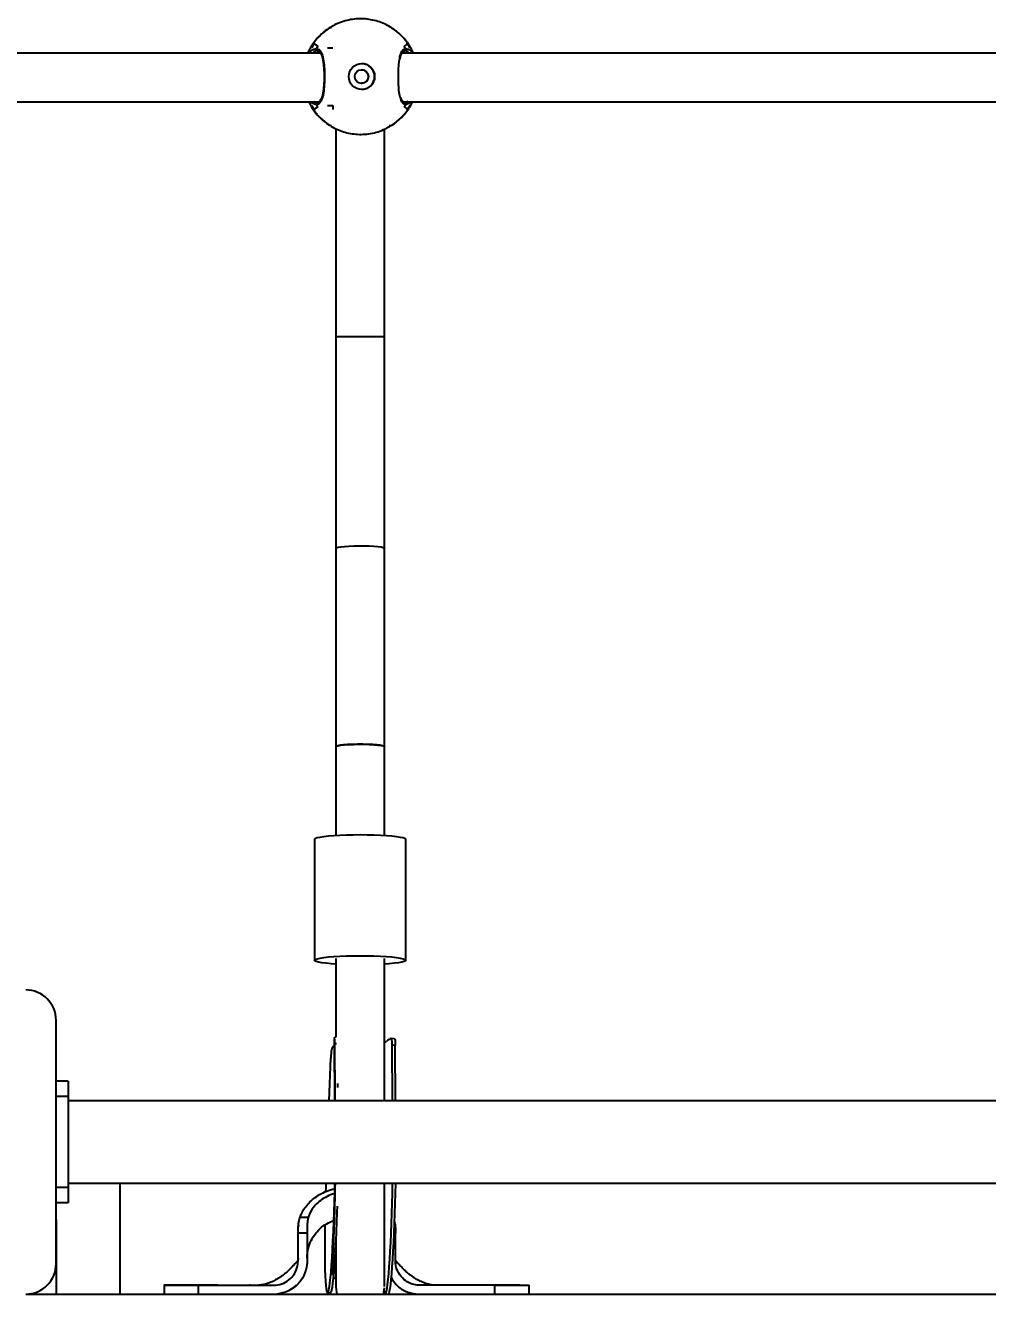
# Model space of a CAD drawing. Header units: millimetres. Extents: x -3365 to 2979, y -3775 to 2808.
# Drawn here: x 218.9 to 535.1, y -1146.7 to -724.7 of the extents above; entities that cross this region are included whole.
import ezdxf

# ---------------------------------------------------------------- set-up
doc = ezdxf.new("R2010")
doc.units = ezdxf.units.MM
for name, color, linetype in [('DIKOM_ОБЪЕКТ', 7, 'Continuous'), ('DIKOM_РАЗМЕР_ЗОНА', 7, 'Continuous'), ('DIKOM_РАЗМЕР_ОБЪЕКТА', 7, 'Continuous')]:
    doc.layers.add(name, color=color, linetype=linetype)
doc.styles.add('style1', font='arial.ttf', dxfattribs={"width": 0.8})
doc.dimstyles.new('1-50', dxfattribs={"dimtxt": 300, "dimasz": 200, "dimexe": 100, "dimexo": 0, "dimgap": 100, "dimtad": 1, "dimdec": 0, "dimtxsty": 'style1', "dimcen": 0, "dimclrd": 7, "dimclre": 7, "dimadec": 1, "dimazin": 2, "dimtfac": 1, "dimtdec": 0, "dimtmove": 0, "dimatfit": 3, "dimfxl": 0, "dimlwd": 25, "dimlwe": 18, "dimarcsym": 0})

# ---------------------------------------------------------------- blocks, each defined once
blk = doc.blocks.new('*D10')
at = {"layer": 'Defpoints', "color": 0, "transparency": 16777216}
for p in [(-921.14, 1308.33), (-1680.72, -1441.67), (325.78, -1441.67)]:
    blk.add_point(p, dxfattribs=at)
at = {"layer": 'DIKOM_РАЗМЕР_ОБЪЕКТА', "color": 7, "lineweight": 18, "transparency": 16777216}
for p, q in [((-921.14, 1308.33), (-1780.72, 1308.33)), ((325.78, -1441.67), (-1780.72, -1441.67))]:
    blk.add_line(p, q, dxfattribs=at)
at = {"layer": 'DIKOM_РАЗМЕР_ОБЪЕКТА', "color": 7, "lineweight": 25, "transparency": 16777216}
blk.add_line((-1680.72, 1108.33), (-1680.72, -1241.67), dxfattribs=at)
at = {"layer": 'DIKOM_РАЗМЕР_ОБЪЕКТА', "color": 7, "transparency": 16777216}
for points in [[(-1714.05, 1108.33), (-1647.38, 1108.33), (-1680.72, 1308.33)], [(-1714.05, -1241.67), (-1647.38, -1241.67), (-1680.72, -1441.67)]]:
    blk.add_solid(points, dxfattribs=at)
at = {"layer": 'DIKOM_РАЗМЕР_ОБЪЕКТА', "color": 0, "transparency": 16777216, "insert": (-1933.89, 16.54), "char_height": 300, "attachment_point": 5, "rotation": 90, "style": 'style1'}
blk.add_mtext('2750', dxfattribs=at)
blk = doc.blocks.new('*D11')
at = {"layer": 'Defpoints', "color": 0, "transparency": 16777216}
for p in [(-2621.14, -852.95), (2978.86, -852.95), (2978.86, -3675.5)]:
    blk.add_point(p, dxfattribs=at)
at = {"layer": 'DIKOM_РАЗМЕР_ЗОНА', "color": 7, "lineweight": 18, "transparency": 16777216}
for p, q in [((-2621.14, -852.95), (-2621.14, -3775.5)), ((2978.86, -852.95), (2978.86, -3775.5))]:
    blk.add_line(p, q, dxfattribs=at)
at = {"layer": 'DIKOM_РАЗМЕР_ЗОНА', "color": 7, "lineweight": 25, "transparency": 16777216}
blk.add_line((-2421.14, -3675.5), (2778.86, -3675.5), dxfattribs=at)
at = {"layer": 'DIKOM_РАЗМЕР_ЗОНА', "color": 7, "transparency": 16777216}
for points in [[(-2421.14, -3642.17), (-2421.14, -3708.83), (-2621.14, -3675.5)], [(2778.86, -3642.17), (2778.86, -3708.83), (2978.86, -3675.5)]]:
    blk.add_solid(points, dxfattribs=at)
at = {"layer": 'DIKOM_РАЗМЕР_ЗОНА', "color": 0, "transparency": 16777216, "insert": (368.05, -3422.33), "char_height": 300, "attachment_point": 5, "style": 'style1'}
blk.add_mtext('5600', dxfattribs=at)
blk = doc.blocks.new('*D12')
at = {"layer": 'Defpoints', "color": 0, "transparency": 16777216}
for p in [(-2915.08, 2808.33), (772.79, 2808.33), (178.86, -2941.67)]:
    blk.add_point(p, dxfattribs=at)
at = {"layer": 'DIKOM_РАЗМЕР_ЗОНА', "color": 7, "lineweight": 18, "transparency": 16777216}
for p, q in [((772.79, 2808.33), (-3015.08, 2808.33)), ((178.86, -2941.67), (-3015.08, -2941.67))]:
    blk.add_line(p, q, dxfattribs=at)
at = {"layer": 'DIKOM_РАЗМЕР_ЗОНА', "color": 7, "lineweight": 25, "transparency": 16777216}
blk.add_line((-2915.08, -2741.67), (-2915.08, 2608.33), dxfattribs=at)
at = {"layer": 'DIKOM_РАЗМЕР_ЗОНА', "color": 7, "transparency": 16777216}
for points in [[(-2948.41, 2608.33), (-2881.74, 2608.33), (-2915.08, 2808.33)], [(-2948.41, -2741.67), (-2881.74, -2741.67), (-2915.08, -2941.67)]]:
    blk.add_solid(points, dxfattribs=at)
at = {"layer": 'DIKOM_РАЗМЕР_ЗОНА', "color": 0, "transparency": 16777216, "insert": (-3168.25, 58.33), "char_height": 300, "attachment_point": 5, "rotation": 90, "style": 'style1'}
blk.add_mtext('5750', dxfattribs=at)

msp = doc.modelspace()

# ---------------------------------------------------------------- linework, layer by layer
at = {"layer": 'DIKOM_ОБЪЕКТ'}
for p, q in [((318.75, -725.39), (319.43, -725.31)), ((339.2, -725.39), (339.25, -725.39)), ((339.25, -725.39), (339.25, -725.53)), ((315.84, -733.7), (42.58, -733.7)), ((313.56, -732.38), (314.48, -732.14)), ((314.75, -732.92), (314.87, -732.91)), ((318.07, -731.89), (319.92, -731.89)), ((615.84, -733.7), (342.58, -733.7)), ((343.44, -732.92), (343.52, -732.91)), ((343.83, -732.14), (344.69, -732.41)), ((345.01, -731.2), (345.08, -731.55)), ((43.07, -749.7), (315.3, -749.7)), ((313.88, -749.56), (314.68, -749.86)), ((314.87, -749.87), (314.69, -749.85)), ((318.07, -750.89), (319.92, -750.89)), ((319.92, -750.89), (319.92, -752.26)), ((343.07, -749.7), (615.3, -749.7)), ((343.55, -749.83), (344.62, -749.49)), ((344.78, -750.29), (343.83, -750.63)), ((315, -754.19), (315.26, -754.47)), ((345.08, -751.23), (345.01, -751.57)), ((318.75, -757.39), (319.43, -757.47)), ((320.86, -758.53), (320.86, -826.79)), ((336.86, -826.79), (336.86, -758.64)), ((338.43, -757.47), (339.25, -757.39)), ((339.25, -757.39), (339.25, -757.24)), ((320.86, -826.79), (320.86, -896.44)), ((320.86, -826.79), (336.86, -826.79)), ((336.86, -896.44), (336.86, -826.79)), ((320.86, -896.44), (320.86, -961.7)), ((336.86, -961.7), (336.86, -896.44)), ((320.86, -961.7), (320.86, -990.84)), ((336.86, -990.84), (336.86, -961.7)), ((313.86, -992.1), (313.86, -1031.91)), ((343.86, -1031.91), (343.86, -992.1)), ((320.86, -1031.3), (320.86, -1057.18)), ((336.86, -1078.17), (336.86, -1031.3)), ((228.86, -1131.67), (228.86, -1051.67)), ((320.39, -1057.9), (320.47, -1078.17)), ((320.86, -1057.18), (320.53, -1057.18)), ((336.86, -1059.02), (337.51, -1058.58)), ((340.01, -1057.7), (338.98, -1057.67)), ((320.4, -1060.22), (320.35, -1060.22)), ((320.49, -1078.17), (320.41, -1059.34)), ((321.06, -1059.36), (320.41, -1059.34)), ((339.46, -1078.17), (339.38, -1059.85)), ((340.38, -1059.88), (339.38, -1059.85)), ((340.46, -1078.17), (340.38, -1059.88)), ((318.68, -1078.17), (319.21, -1064.07)), ((232.86, -1071.67), (228.86, -1071.67)), ((232.86, -1071.67), (232.86, -1076.67)), ((321.47, -1073.69), (321.46, -1072.42)), ((232.86, -1076.67), (228.86, -1076.67)), ((232.86, -1076.67), (232.86, -1106.67)), ((1224.86, -1078.17), (232.86, -1078.17)), ((232.86, -1105.17), (1224.86, -1105.17)), ((249.86, -1105.17), (249.86, -1141.67)), ((336.86, -1139.15), (336.86, -1105.17)), ((232.86, -1106.67), (228.86, -1106.67)), ((232.86, -1106.67), (232.86, -1111.67)), ((232.86, -1111.67), (228.86, -1111.67)), ((228.86, -1117.18), (228.86, -1141.67)), ((309.1, -1116.38), (311.82, -1116.38)), ((311.44, -1121.59), (308.44, -1121.59)), ((308.44, -1129.73), (308.44, -1121.59)), ((308.53, -1118.96), (308.5, -1119.66)), ((311.44, -1121.59), (311.44, -1129.73)), ((340.44, -1121.59), (339.92, -1121.59)), ((340.4, -1120.08), (340.35, -1119.38)), ((340.4, -1120.1), (340.39, -1119.38)), ((340.44, -1129.73), (340.44, -1121.59)), ((320.86, -1123.08), (320.86, -1139.25)), ((308.44, -1130.73), (308.44, -1129.73)), ((311.44, -1129.73), (311.44, -1130.73)), ((340.44, -1130.73), (340.44, -1129.73)), ((264.44, -1138.73), (264.44, -1141.67)), ((269.71, -1138.73), (264.45, -1138.73)), ((272.93, -1138.73), (271.66, -1138.73)), ((275.72, -1141.67), (275.72, -1138.73)), ((275.72, -1138.73), (300.44, -1138.73)), ((305.41, -1140.48), (307.17, -1139.43)), ((307.05, -1139.52), (307.87, -1138.77)), ((373.15, -1138.73), (348.45, -1138.73)), ((373.15, -1141.67), (373.15, -1138.73)), ((377.3, -1138.73), (384.41, -1138.73)), ((384.44, -1141.67), (384.44, -1138.73)), ((218.86, -1141.67), (1238.86, -1141.67)), ((318.1, -1141.24), (319.09, -1141.27))]:
    msp.add_line(p, q, dxfattribs=at)
at = {"layer": 'DIKOM_ОБЪЕКТ', "flags": 128}
for points in [[(320.86, -896.44), (321.04, -896.27), (321.6, -896.11), (322.49, -895.96), (323.68, -895.83), (325.11, -895.74), (326.72, -895.67), (328.42, -895.65), (330.15, -895.65), (331.82, -895.7), (333.35, -895.78), (334.66, -895.89), (335.71, -896.03), (336.44, -896.19), (336.81, -896.35), (336.86, -896.44)], [(336.86, -961.7), (336.75, -961.57), (336.29, -961.41), (335.48, -961.25), (334.36, -961.12), (332.98, -961.02), (331.41, -960.95), (329.72, -960.91), (327.99, -960.91), (326.3, -960.95), (324.73, -961.02), (323.35, -961.12), (322.23, -961.25), (321.42, -961.41), (320.96, -961.57), (320.86, -961.7)], [(320.86, -961.7), (321.04, -961.53), (321.6, -961.37), (322.49, -961.22), (323.68, -961.09), (325.11, -961), (326.72, -960.93), (328.42, -960.91), (330.15, -960.91), (331.82, -960.96), (333.35, -961.04), (334.66, -961.15), (335.71, -961.29), (336.44, -961.45), (336.81, -961.61), (336.86, -961.7)], [(313.86, -992.1), (313.87, -992.05), (314.13, -991.82), (314.74, -991.6), (315.68, -991.39), (316.93, -991.2), (318.45, -991.03), (320.23, -990.88), (322.2, -990.77), (324.33, -990.68), (326.57, -990.63), (328.86, -990.61)], [(328.86, -990.61), (331.15, -990.63), (333.38, -990.68), (335.51, -990.77), (337.49, -990.88), (339.26, -991.03), (340.79, -991.2), (342.03, -991.39), (342.97, -991.6), (343.58, -991.82), (343.85, -992.05), (343.86, -992.1)], [(320.86, -1033.17), (319.31, -1033.06), (317.66, -1032.9), (316.27, -1032.72), (315.17, -1032.52), (314.39, -1032.3), (313.96, -1032.08), (313.87, -1031.85), (314.13, -1031.62), (314.74, -1031.4), (315.68, -1031.19), (316.93, -1031), (318.45, -1030.83), (320.23, -1030.69), (322.2, -1030.57), (324.33, -1030.48), (326.57, -1030.43), (328.86, -1030.41)], [(328.86, -1030.41), (331.15, -1030.43), (333.38, -1030.48), (335.51, -1030.57), (337.49, -1030.69), (339.26, -1030.83), (340.79, -1031), (342.03, -1031.19), (342.97, -1031.4), (343.58, -1031.62), (343.85, -1031.85), (343.76, -1032.08), (343.32, -1032.3), (342.54, -1032.52), (341.45, -1032.72), (340.05, -1032.9), (338.4, -1033.06), (336.86, -1033.17)], [(320.44, -1105.17), (320.38, -1108.05), (320.29, -1111.37), (320.19, -1114.68), (320.08, -1117.93), (319.95, -1121.1), (319.8, -1124.15), (319.65, -1127.03), (319.49, -1129.73), (319.33, -1132.19), (319.16, -1134.41), (318.98, -1136.35), (318.81, -1137.99), (318.64, -1139.31), (318.47, -1140.3), (318.3, -1140.94), (318.14, -1141.23), (318, -1141.16), (317.86, -1140.74), (317.73, -1139.96), (317.62, -1138.85), (317.53, -1137.41), (317.44, -1135.65), (317.38, -1133.61), (317.34, -1131.29), (317.31, -1128.74), (317.3, -1125.97), (317.31, -1123.02), (317.34, -1119.92), (317.35, -1118.92)], [(317.59, -1107.95), (317.63, -1106.8), (317.68, -1105.17)], [(339.43, -1105.17), (339.42, -1105.26), (339.35, -1108.55), (339.27, -1111.88), (339.17, -1115.18), (339.05, -1118.44), (338.92, -1121.61), (338.78, -1124.66), (338.63, -1127.54), (338.47, -1130.23), (338.3, -1132.7), (338.13, -1134.92), (337.96, -1136.86), (337.78, -1138.5), (337.61, -1139.82), (337.44, -1140.8), (337.28, -1141.45), (337.18, -1141.67)], [(340.42, -1105.17), (340.42, -1105.29), (340.35, -1108.58), (340.27, -1111.9), (340.16, -1115.21), (340.05, -1118.47), (339.92, -1121.64), (339.78, -1124.68), (339.63, -1127.57), (339.47, -1130.26), (339.3, -1132.73), (339.13, -1134.95), (338.95, -1136.89), (338.78, -1138.52), (338.61, -1139.84), (338.44, -1140.83), (338.27, -1141.47), (338.19, -1141.67)], [(321.25, -1112.74), (321.19, -1114.7), (321.07, -1117.96), (320.94, -1121.13), (320.8, -1124.17), (320.65, -1127.06), (320.49, -1129.75), (320.33, -1132.22), (320.15, -1134.44), (319.98, -1136.38), (319.81, -1138.02), (319.63, -1139.34), (319.46, -1140.32), (319.3, -1140.96), (319.14, -1141.25), (319.09, -1141.27)], [(320.86, -1139.25), (321.06, -1141.03), (321.23, -1141.67)], [(336.48, -1141.67), (336.66, -1141.03), (336.85, -1139.63)]]:
    msp.add_lwpolyline(points, dxfattribs=at)
at = {"layer": 'DIKOM_ОБЪЕКТ'}
for centre, radius in [((329.36, -741.39), 4.25), ((329.32, -741.39), 2.25)]:
    msp.add_circle(centre, radius, dxfattribs=at)
for centre, radius, start, end in [((329, -741.39), 19, 122.653, 147.353), ((329, -741.39), 19, 32.6448, 57.3481), ((329.04, -741.37), 18.64, 144.3872, 149.4331), ((329.04, -741.31), 17.2, 144.953, 147.804), ((329.27, -741.31), 17.2, 32.196, 35.047), ((329.02, -741.42), 18.73, 30.5793, 35.6004), ((329.36, -741.39), 4.25, 359.996, 89.9984), ((329.36, -741.39), 4.25, 270.0035, 0.0022), ((329.03, -741.42), 18.62, 210.5639, 215.6146), ((329.05, -741.46), 17.22, 212.1974, 215.0456), ((329.25, -741.46), 17.22, 324.9544, 327.8026), ((329.03, -741.37), 18.72, 324.3978, 329.4237), ((329, -741.39), 19, 212.6459, 237.3482), ((329, -741.39), 19, 302.6508, 327.3563), ((218.86, -1051.67), 10, 0, 90), ((218.86, -1131.67), 10, 270, 0), ((339.52, -1140.53), 2.8, 182.5864, 204.0251)]:
    msp.add_arc(centre, radius, start, end, dxfattribs=at)
for points, knots in [([(318.7, -725.45), (318.57, -725.52), (317.79, -725.98), (316.48, -727.05), (314.84, -728.64), (313.43, -730.43), (312.35, -732.12), (311.85, -733.25), (311.65, -733.7)], [0, 0, 0, 0, 0.038966, 0.248133, 0.45637, 0.66308, 0.86703, 1, 1, 1, 1]), ([(338.82, -725.12), (338.16, -724.76), (336.83, -724.01), (334.65, -723.2), (332.36, -722.64), (329.97, -722.36), (327.53, -722.39), (325.07, -722.74), (322.64, -723.43), (320.52, -724.31), (319.29, -725.08), (318.79, -725.39)], [0, 0, 0, 0, 0.107116, 0.217063, 0.32883, 0.442381, 0.557759, 0.675055, 0.794454, 0.916227, 1, 1, 1, 1]), ([(339.27, -725.43), (339.13, -725.32), (338.99, -725.21), (338.83, -725.13), (338.82, -725.12)], [0, 0, 0, 0, 0.963391, 1, 1, 1, 1]), ([(345.03, -731.19), (345.01, -731.16), (344.65, -730.53), (343.77, -729.39), (342.34, -727.8), (340.84, -726.46), (339.75, -725.74), (339.27, -725.43)], [0, 0, 0, 0, 0.012217, 0.264705, 0.524837, 0.791496, 1, 1, 1, 1]), ([(312.07, -733.7), (312.5, -733.15), (312.99, -732.51), (313.49, -732.4), (313.56, -732.38)], [0, 0, 0, 0, 0.858413, 1, 1, 1, 1]), ([(314.77, -732.94), (314.44, -732.94), (313.91, -732.94), (313.38, -733.5), (313.19, -733.7)], [0, 0, 0, 0, 0.633446, 1, 1, 1, 1]), ([(313.89, -730.51), (313.98, -730.67), (314.17, -730.98), (314.69, -731.28), (314.95, -731.43)], [0, 0, 0, 0, 0.49657, 1, 1, 1, 1]), ([(314.95, -731.43), (314.69, -731.28), (314.17, -730.98), (313.98, -730.67), (313.89, -730.51)], [0, 0, 0, 0, 0.496485, 1, 1, 1, 1]), ([(314.95, -732.9), (314.89, -732.9), (314.76, -732.88), (314.59, -732.78), (314.46, -732.64), (314.4, -732.47), (314.4, -732.31), (314.44, -732.2), (314.47, -732.15), (314.48, -732.14)], [0, 0, 0, 0, 0.177618, 0.355405, 0.528409, 0.689325, 0.838867, 0.983051, 1, 1, 1, 1]), ([(314.48, -732.14), (314.45, -732.19), (314.41, -732.28), (314.4, -732.45), (314.44, -732.6), (314.54, -732.74), (314.68, -732.84), (314.82, -732.9), (314.92, -732.9), (314.95, -732.9)], [0, 0, 0, 0, 0.145313, 0.290784, 0.434636, 0.582116, 0.738576, 0.906186, 1, 1, 1, 1]), ([(314.48, -732.14), (314.86, -732.27), (315.66, -732.55), (316.49, -734.29), (316.91, -736.55), (317.12, -739.12), (317.17, -741.88), (317.05, -744.93), (316.71, -747.57), (316.07, -749.52), (315.27, -750.46), (314.68, -750.59), (314.48, -750.63)], [0, 0, 0, 0, 0.111433, 0.22936, 0.339014, 0.410112, 0.516712, 0.623258, 0.729395, 0.834804, 0.941415, 1, 1, 1, 1]), ([(314.96, -732.94), (315.02, -732.95), (315.22, -732.98), (315.54, -733.24), (315.94, -733.8), (316.3, -734.64), (316.58, -735.75), (316.79, -737.08), (316.92, -738.56), (316.99, -739.87), (316.99, -740.66), (316.99, -740.92)], [0, 0, 0, 0, 0.05631, 0.183683, 0.303649, 0.431188, 0.558268, 0.683795, 0.812725, 0.940872, 1, 1, 1, 1]), ([(341.85, -735.45), (341.88, -735.22), (342.03, -734.17), (342.56, -732.95), (343.26, -732.24), (343.72, -732.16), (343.83, -732.14)], [0, 0, 0, 0, 0.102765, 0.48751, 0.879934, 1, 1, 1, 1]), ([(341.96, -735.65), (342.01, -735.42), (342.12, -734.79), (342.39, -734.01), (342.74, -733.35), (343.12, -733), (343.33, -732.87), (343.47, -732.9), (343.48, -732.9)], [0, 0, 0, 0, 0.124989, 0.336787, 0.54921, 0.760545, 0.983633, 1, 1, 1, 1]), ([(344.25, -730.51), (344.18, -730.67), (344.05, -730.98), (343.58, -731.28), (343.35, -731.43)], [0, 0, 0, 0, 0.49657, 1, 1, 1, 1]), ([(344.25, -730.51), (344.18, -730.67), (344.05, -730.98), (343.58, -731.28), (343.35, -731.43)], [0, 0, 0, 0, 0.49657, 1, 1, 1, 1]), ([(343.83, -732.14), (343.85, -732.19), (343.9, -732.28), (343.9, -732.45), (343.86, -732.6), (343.77, -732.74), (343.63, -732.84), (343.48, -732.9), (343.39, -732.9), (343.35, -732.9)], [0, 0, 0, 0, 0.145308, 0.29078, 0.434657, 0.582131, 0.738586, 0.906189, 1, 1, 1, 1]), ([(343.48, -732.88), (343.5, -732.88), (343.59, -732.87), (343.72, -732.78), (343.84, -732.64), (343.9, -732.47), (343.9, -732.31), (343.86, -732.2), (343.83, -732.15), (343.83, -732.14)], [0, 0, 0, 0, 0.067159, 0.268825, 0.465066, 0.647597, 0.817224, 0.980775, 1, 1, 1, 1]), ([(344.99, -733.7), (344.83, -733.52), (344.36, -732.95), (343.88, -732.95), (343.56, -732.96)], [0, 0, 0, 0, 0.319412, 1, 1, 1, 1]), ([(344.69, -732.41), (344.78, -732.43), (345.22, -732.53), (345.66, -733.18), (346.01, -733.7)], [0, 0, 0, 0, 0.199292, 1, 1, 1, 1]), ([(346.35, -733.7), (346.23, -733.41), (345.86, -732.54), (345.36, -731.73), (345.03, -731.19)], [0, 0, 0, 0, 0.331455, 1, 1, 1, 1]), ([(342.2, -748.6), (342.09, -748.34), (341.76, -747.52), (341.57, -745.55), (341.43, -742.94), (341.42, -740.17), (341.52, -737.39), (341.76, -736.03), (341.85, -735.45)], [0, 0, 0, 0, 0.095458, 0.303919, 0.44056, 0.645592, 0.850387, 1, 1, 1, 1]), ([(316.99, -740.92), (317, -741.21), (317.01, -742.06), (316.96, -743.45), (316.86, -745.01), (316.69, -746.43), (316.44, -747.65), (316.12, -748.62), (315.73, -749.32), (315.31, -749.73), (315.04, -749.89), (314.87, -749.87), (314.85, -749.87)], [0, 0, 0, 0, 0.063289, 0.18036, 0.296846, 0.412181, 0.527056, 0.639979, 0.752368, 0.864575, 0.982618, 1, 1, 1, 1]), ([(329.27, -739.15), (329.48, -739.16), (329.94, -739.19), (330.59, -739.52), (331.13, -740.04), (331.46, -740.7), (331.5, -741.17), (331.52, -741.39)], [0, 0, 0, 0, 0.181206, 0.388199, 0.601211, 0.8186, 1, 1, 1, 1]), ([(331.52, -741.39), (331.5, -741.64), (331.45, -742.13), (331.08, -742.8), (330.52, -743.31), (329.88, -743.61), (329.44, -743.61), (329.27, -743.61)], [0, 0, 0, 0, 0.209719, 0.419257, 0.633152, 0.850556, 1, 1, 1, 1]), ([(311.93, -749.7), (311.96, -749.78), (312.26, -750.47), (313.02, -751.7), (313.9, -753), (314.51, -753.65), (314.65, -753.8)], [0, 0, 0, 0, 0.051908, 0.456617, 0.876773, 1, 1, 1, 1]), ([(313.36, -750.24), (313.24, -750.21), (313.01, -750.17), (312.79, -749.85), (312.68, -749.7)], [0, 0, 0, 0, 0.526158, 1, 1, 1, 1]), ([(314.48, -750.63), (314.43, -750.64), (314.08, -750.66), (313.7, -750.44), (313.36, -750.24)], [0, 0, 0, 0, 0.120954, 1, 1, 1, 1]), ([(314.48, -750.63), (314.45, -750.59), (314.41, -750.49), (314.4, -750.33), (314.44, -750.17), (314.54, -750.04), (314.68, -749.93), (314.82, -749.88), (314.92, -749.87), (314.95, -749.87)], [0, 0, 0, 0, 0.145338, 0.290781, 0.434634, 0.582135, 0.738579, 0.906188, 1, 1, 1, 1]), ([(314.81, -749.9), (314.8, -749.9), (314.71, -749.91), (314.59, -749.99), (314.46, -750.13), (314.4, -750.3), (314.4, -750.47), (314.44, -750.58), (314.47, -750.63), (314.48, -750.63)], [0, 0, 0, 0, 0.057058, 0.260891, 0.45928, 0.643785, 0.815217, 0.980567, 1, 1, 1, 1]), ([(343.83, -750.63), (343.77, -750.63), (343.31, -750.56), (342.66, -750.14), (342.32, -749), (342.2, -748.6)], [0, 0, 0, 0, 0.078538, 0.679046, 1, 1, 1, 1]), ([(343.32, -749.82), (343.26, -749.81), (343.09, -749.77), (342.78, -749.46), (342.47, -748.97), (342.32, -748.5), (342.26, -748.32)], [0, 0, 0, 0, 0.180994, 0.503842, 0.809034, 1, 1, 1, 1]), ([(343.35, -749.87), (343.37, -749.88), (343.43, -749.89), (343.5, -749.85), (343.55, -749.83)], [0, 0, 0, 0, 0.218334, 1, 1, 1, 1]), ([(343.35, -749.87), (343.42, -749.88), (343.55, -749.89), (343.72, -749.99), (343.84, -750.13), (343.9, -750.3), (343.9, -750.47), (343.86, -750.58), (343.83, -750.63), (343.83, -750.63)], [0, 0, 0, 0, 0.177614, 0.355386, 0.528411, 0.689328, 0.838842, 0.983051, 1, 1, 1, 1]), ([(343.83, -750.63), (343.85, -750.59), (343.9, -750.49), (343.9, -750.33), (343.86, -750.17), (343.77, -750.04), (343.63, -749.93), (343.48, -749.88), (343.39, -749.87), (343.35, -749.87)], [0, 0, 0, 0, 0.145333, 0.290777, 0.434654, 0.582151, 0.738588, 0.906192, 1, 1, 1, 1]), ([(345.49, -749.7), (345.36, -749.89), (345.12, -750.23), (344.89, -750.27), (344.78, -750.29)], [0, 0, 0, 0, 0.574344, 1, 1, 1, 1]), ([(345.01, -751.57), (345.26, -751.19), (345.66, -750.59), (345.95, -749.94), (346.05, -749.7)], [0, 0, 0, 0, 0.639495, 1, 1, 1, 1]), ([(314.95, -751.35), (314.69, -751.5), (314.17, -751.8), (313.98, -752.11), (313.89, -752.26)], [0, 0, 0, 0, 0.496485, 1, 1, 1, 1]), ([(313.89, -752.26), (313.98, -752.11), (314.17, -751.8), (314.69, -751.5), (314.95, -751.35)], [0, 0, 0, 0, 0.49657, 1, 1, 1, 1]), ([(315.26, -754.47), (315.39, -754.63), (316.02, -755.33), (317.19, -756.33), (318.29, -757.06), (318.79, -757.39)], [0, 0, 0, 0, 0.134307, 0.610919, 1, 1, 1, 1]), ([(339.27, -757.34), (339.41, -757.27), (340.2, -756.8), (341.26, -755.97), (342.08, -755.13), (342.37, -754.84)], [0, 0, 0, 0, 0.116097, 0.692543, 1, 1, 1, 1]), ([(342.37, -754.84), (342.63, -754.59), (343.43, -753.82), (344.32, -752.72), (344.86, -751.82), (345.01, -751.57)], [0, 0, 0, 0, 0.252587, 0.792674, 1, 1, 1, 1]), ([(343.35, -751.35), (343.58, -751.5), (344.05, -751.8), (344.18, -752.11), (344.25, -752.26)], [0, 0, 0, 0, 0.496486, 1, 1, 1, 1]), ([(343.35, -751.35), (343.58, -751.5), (344.05, -751.8), (344.18, -752.11), (344.25, -752.26)], [0, 0, 0, 0, 0.496486, 1, 1, 1, 1]), ([(319.18, -757.65), (319.84, -758.02), (321.17, -758.76), (323.35, -759.57), (325.64, -760.14), (328.03, -760.41), (330.47, -760.38), (332.93, -760.03), (335.36, -759.35), (337.5, -758.45), (338.75, -757.67), (339.27, -757.34)], [0, 0, 0, 0, 0.106722, 0.216264, 0.327613, 0.440751, 0.555703, 0.672567, 0.791519, 0.912849, 1, 1, 1, 1]), ([(320.41, -1059.34), (320.41, -1058.92), (320.4, -1058.06), (320.37, -1057.3), (320.48, -1057.23), (320.53, -1057.2)], [0, 0, 0, 0, 0.346211, 0.692518, 1, 1, 1, 1]), ([(339.38, -1059.85), (339.38, -1059.42), (339.37, -1058.56), (339.28, -1057.81), (339, -1057.59), (338.44, -1057.87), (337.82, -1058.33), (337.51, -1058.58)], [0, 0, 0, 0, 0.20318, 0.406428, 0.606936, 0.79753, 1, 1, 1, 1]), ([(340.01, -1057.7), (340.02, -1057.7), (340.18, -1057.62), (340.27, -1057.92), (340.38, -1058.61), (340.38, -1059.45), (340.38, -1059.88)], [0, 0, 0, 0, 0.005864, 0.331138, 0.660363, 1, 1, 1, 1]), ([(320.35, -1060.27), (320.26, -1060.25), (319.92, -1060.18), (319.6, -1060.56), (319.36, -1061.42), (319.26, -1062.64), (319.23, -1063.61), (319.21, -1064.07)], [0, 0, 0, 0, 0.079854, 0.322965, 0.553383, 0.788719, 1, 1, 1, 1]), ([(320.59, -1105.17), (320.59, -1105.54), (320.57, -1106.93), (320.52, -1109.37), (320.43, -1113.32), (320.29, -1117.94), (320.12, -1122.84), (319.96, -1126.9), (319.83, -1130.09), (319.74, -1132.47), (319.71, -1134.07), (319.69, -1135.09), (319.81, -1135.27), (319.86, -1135.35)], [0, 0, 0, 0, 0.027732, 0.10353, 0.176868, 0.315903, 0.444959, 0.563983, 0.672972, 0.771981, 0.861122, 0.940569, 1, 1, 1, 1]), ([(309.1, -1116.38), (309.27, -1115.95), (309.93, -1114.26), (311.46, -1112.11), (313.59, -1110.17), (315.58, -1108.82), (317.85, -1107.78), (319.56, -1107.17), (320.49, -1107.04), (320.56, -1107.03)], [0, 0, 0, 0, 0.091567, 0.354914, 0.503229, 0.651622, 0.818774, 0.985979, 1, 1, 1, 1]), ([(320.53, -1108.65), (320.47, -1108.66), (319.58, -1108.83), (317.98, -1109.52), (315.83, -1110.77), (313.73, -1112.64), (312.41, -1114.62), (311.93, -1116.05), (311.82, -1116.38)], [0, 0, 0, 0, 0.013989, 0.222136, 0.423928, 0.625476, 0.912127, 1, 1, 1, 1]), ([(308.44, -1120.51), (308.46, -1119.82), (308.51, -1118.41), (308.9, -1117.06), (309.1, -1116.38)], [0, 0, 0, 0, 0.492151, 1, 1, 1, 1]), ([(311.82, -1116.38), (311.8, -1116.46), (311.68, -1116.87), (311.46, -1117.92), (311.43, -1119.59), (311.43, -1120.92), (311.44, -1121.59)], [0, 0, 0, 0, 0.048368, 0.24213, 0.618943, 1, 1, 1, 1]), ([(311.44, -1129.8), (311.44, -1129.7), (311.44, -1129.53), (311.44, -1129.21), (311.48, -1128.52), (311.67, -1126.96), (312.34, -1124.69), (313.72, -1122.19), (315.57, -1120.09), (317.78, -1118.42), (319.47, -1117.75), (320.3, -1117.41)], [0, 0, 0, 0, 0.017839, 0.033074, 0.061171, 0.146187, 0.321066, 0.495146, 0.666543, 0.83498, 1, 1, 1, 1]), ([(340.08, -1117.61), (340.15, -1117.87), (340.41, -1118.8), (340.42, -1119.79), (340.44, -1120.51)], [0, 0, 0, 0, 0.270102, 1, 1, 1, 1]), ([(308.44, -1121.59), (308.44, -1121.5), (308.44, -1121.14), (308.44, -1120.78), (308.44, -1120.51)], [0, 0, 0, 0, 0.256327, 1, 1, 1, 1]), ([(340.44, -1120.51), (340.44, -1120.61), (340.44, -1120.97), (340.44, -1121.33), (340.44, -1121.59)], [0, 0, 0, 0, 0.256333, 1, 1, 1, 1]), ([(308.44, -1129.91), (308.44, -1130), (308.43, -1130.18), (308.42, -1130.23), (308.42, -1130.27), (308.4, -1130.35), (308.39, -1130.39), (308.38, -1130.42), (308.36, -1130.45), (308.34, -1130.51), (308.25, -1130.76), (307.7, -1131.45), (306.8, -1132.36), (305.61, -1133.63), (304.52, -1134.63), (303.64, -1135.35), (302.72, -1136), (301.62, -1136.71), (300.19, -1137.48), (298.45, -1138.19), (296.63, -1138.67), (295.93, -1138.71), (295.57, -1138.73)], [0, 0, 0, 0, 0.01819, 0.034394, 0.052853, 0.056715, 0.058315, 0.059782, 0.06126, 0.062951, 0.067437, 0.09197, 0.171063, 0.268636, 0.337571, 0.396369, 0.442786, 0.502186, 0.593498, 0.710963, 0.847914, 1, 1, 1, 1]), ([(300.44, -1138.73), (300.66, -1138.73), (301.78, -1138.7), (303.77, -1138.17), (306.04, -1136.65), (307.68, -1134.46), (308.37, -1132.36), (308.42, -1131.1), (308.44, -1130.73)], [0, 0, 0, 0, 0.054127, 0.268332, 0.482529, 0.697284, 0.911982, 1, 1, 1, 1]), ([(311.44, -1130.73), (311.43, -1130.82), (311.43, -1131.24), (311.31, -1132.9), (310.51, -1135.67), (308.29, -1138.71), (305.21, -1140.94), (302.77, -1141.43), (301.56, -1141.67)], [0, 0, 0, 0, 0.015848, 0.079303, 0.310365, 0.541422, 0.771463, 1, 1, 1, 1]), ([(353.41, -1138.73), (353.09, -1138.72), (352.49, -1138.69), (350.96, -1138.34), (349.41, -1137.79), (347.9, -1137.08), (346.66, -1136.34), (345.55, -1135.58), (344.6, -1134.85), (343.54, -1133.89), (342.49, -1132.75), (341.57, -1131.88), (340.92, -1131.17), (340.61, -1130.72), (340.53, -1130.52), (340.51, -1130.47), (340.5, -1130.44), (340.49, -1130.41), (340.48, -1130.39), (340.46, -1130.3), (340.46, -1130.29), (340.44, -1130.19), (340.44, -1130.15), (340.43, -1129.83), (340.43, -1129.43), (340.44, -1129.08)], [0, 0, 0, 0, 0.124107, 0.238099, 0.339916, 0.425647, 0.508325, 0.557902, 0.611275, 0.676137, 0.757217, 0.823992, 0.864585, 0.883785, 0.887178, 0.888513, 0.889679, 0.890775, 0.891901, 0.894482, 0.911792, 0.925079, 0.932809, 0.941955, 1, 1, 1, 1]), ([(348.45, -1138.73), (348.36, -1138.73), (347.9, -1138.73), (346.69, -1138.6), (344.75, -1137.98), (342.65, -1136.47), (341.08, -1134.24), (340.48, -1132.2), (340.44, -1131.02), (340.44, -1130.73)], [0, 0, 0, 0, 0.022077, 0.110619, 0.289011, 0.50289, 0.717715, 0.931831, 1, 1, 1, 1]), ([(264.46, -1138.73), (264.45, -1138.73), (264.36, -1138.73), (264.71, -1138.73), (265.57, -1138.73), (267, -1138.73), (268.94, -1138.73), (271.71, -1138.73), (274.21, -1138.73), (275.72, -1138.73)], [0, 0, 0, 0, 0.012296, 0.165143, 0.313683, 0.466531, 0.615068, 0.767915, 1, 1, 1, 1]), ([(272.71, -1138.73), (272.09, -1138.73), (270.88, -1138.73), (270.1, -1138.73), (269.71, -1138.73)], [0, 0, 0, 0, 0.507944, 1, 1, 1, 1]), ([(277.31, -1138.73), (276.01, -1138.73), (273.52, -1138.73), (271.19, -1138.73), (270.07, -1138.73)], [0, 0, 0, 0, 0.52184, 1, 1, 1, 1]), ([(282.04, -1138.73), (280.73, -1138.73), (278.22, -1138.73), (276.26, -1138.73), (275.33, -1138.73)], [0, 0, 0, 0, 0.522533, 1, 1, 1, 1]), ([(292.77, -1138.72), (292.73, -1138.72), (292.63, -1138.72), (292.53, -1138.72), (292.48, -1138.72)], [0, 0, 0, 0, 0.499592, 1, 1, 1, 1]), ([(307.32, -1139.32), (307.37, -1139.27), (307.48, -1139.18), (307.6, -1139.08), (307.66, -1139.03)], [0, 0, 0, 0, 0.499813, 1, 1, 1, 1]), ([(320.44, -1136.46), (320.47, -1136.47), (320.54, -1136.49), (320.76, -1136.22), (320.86, -1136.11)], [0, 0, 0, 0, 0.594371, 1, 1, 1, 1]), ([(339.01, -1136.19), (339.53, -1137.01), (340.7, -1138.89), (343.6, -1140.88), (345.96, -1141.38), (347.12, -1141.62)], [0, 0, 0, 0, 0.286939, 0.651666, 1, 1, 1, 1]), ([(353.87, -1138.71), (353.8, -1138.71), (353.67, -1138.71), (353.53, -1138.71), (353.46, -1138.72)], [0, 0, 0, 0, 0.498407, 1, 1, 1, 1]), ([(373.81, -1138.73), (372.87, -1138.73), (370.92, -1138.73), (368.42, -1138.73), (367.11, -1138.73)], [0, 0, 0, 0, 0.477552, 1, 1, 1, 1]), ([(381.33, -1138.73), (380.42, -1138.73), (377.28, -1138.73), (374.15, -1138.73), (371.92, -1138.73)], [0, 0, 0, 0, 0.291654, 1, 1, 1, 1]), ([(373.15, -1138.73), (373.24, -1138.73), (373.65, -1138.73), (375.37, -1138.73), (377.78, -1138.73), (380.32, -1138.73), (382.15, -1138.73), (383.49, -1138.73), (384.3, -1138.73), (384.38, -1138.73), (384.41, -1138.73)], [0, 0, 0, 0, 0.012373, 0.06189, 0.261123, 0.409634, 0.562454, 0.710964, 0.863782, 1, 1, 1, 1])]:
    msp.add_open_spline(points, degree=3, knots=knots, dxfattribs=at)

# ---------------------------------------------------------------- dimensions: what is measured, and where the dimension line sits
at = {"layer": 'DIKOM_РАЗМЕР_ЗОНА'}
dim = msp.add_linear_dim(base=(-2915.08, 2808.33), p1=(178.86, -2941.67), p2=(772.79, 2808.33), angle=90, dimstyle='1-50', dxfattribs=at)
dim.commit()
dim.dimension.update_dxf_attribs({"geometry": '*D12', "text_midpoint": (-2915.08, 58.33), "dimtype": 160})
dim = msp.add_linear_dim(base=(2978.86, -3675.5), p1=(-2621.14, -852.95), p2=(2978.86, -852.95), dimstyle='1-50', dxfattribs=at)
dim.commit()
dim.dimension.update_dxf_attribs({"geometry": '*D11', "text_midpoint": (368.05, -3675.5), "dimtype": 160})
at = {"layer": 'DIKOM_РАЗМЕР_ОБЪЕКТА'}
dim = msp.add_linear_dim(base=(-1680.72, -1441.67), p1=(-921.14, 1308.33), p2=(325.78, -1441.67), angle=90, dimstyle='1-50', dxfattribs=at)
dim.commit()
dim.dimension.update_dxf_attribs({"geometry": '*D10', "text_midpoint": (-1680.72, 16.54), "dimtype": 160})

doc.saveas('drawing.dxf')
